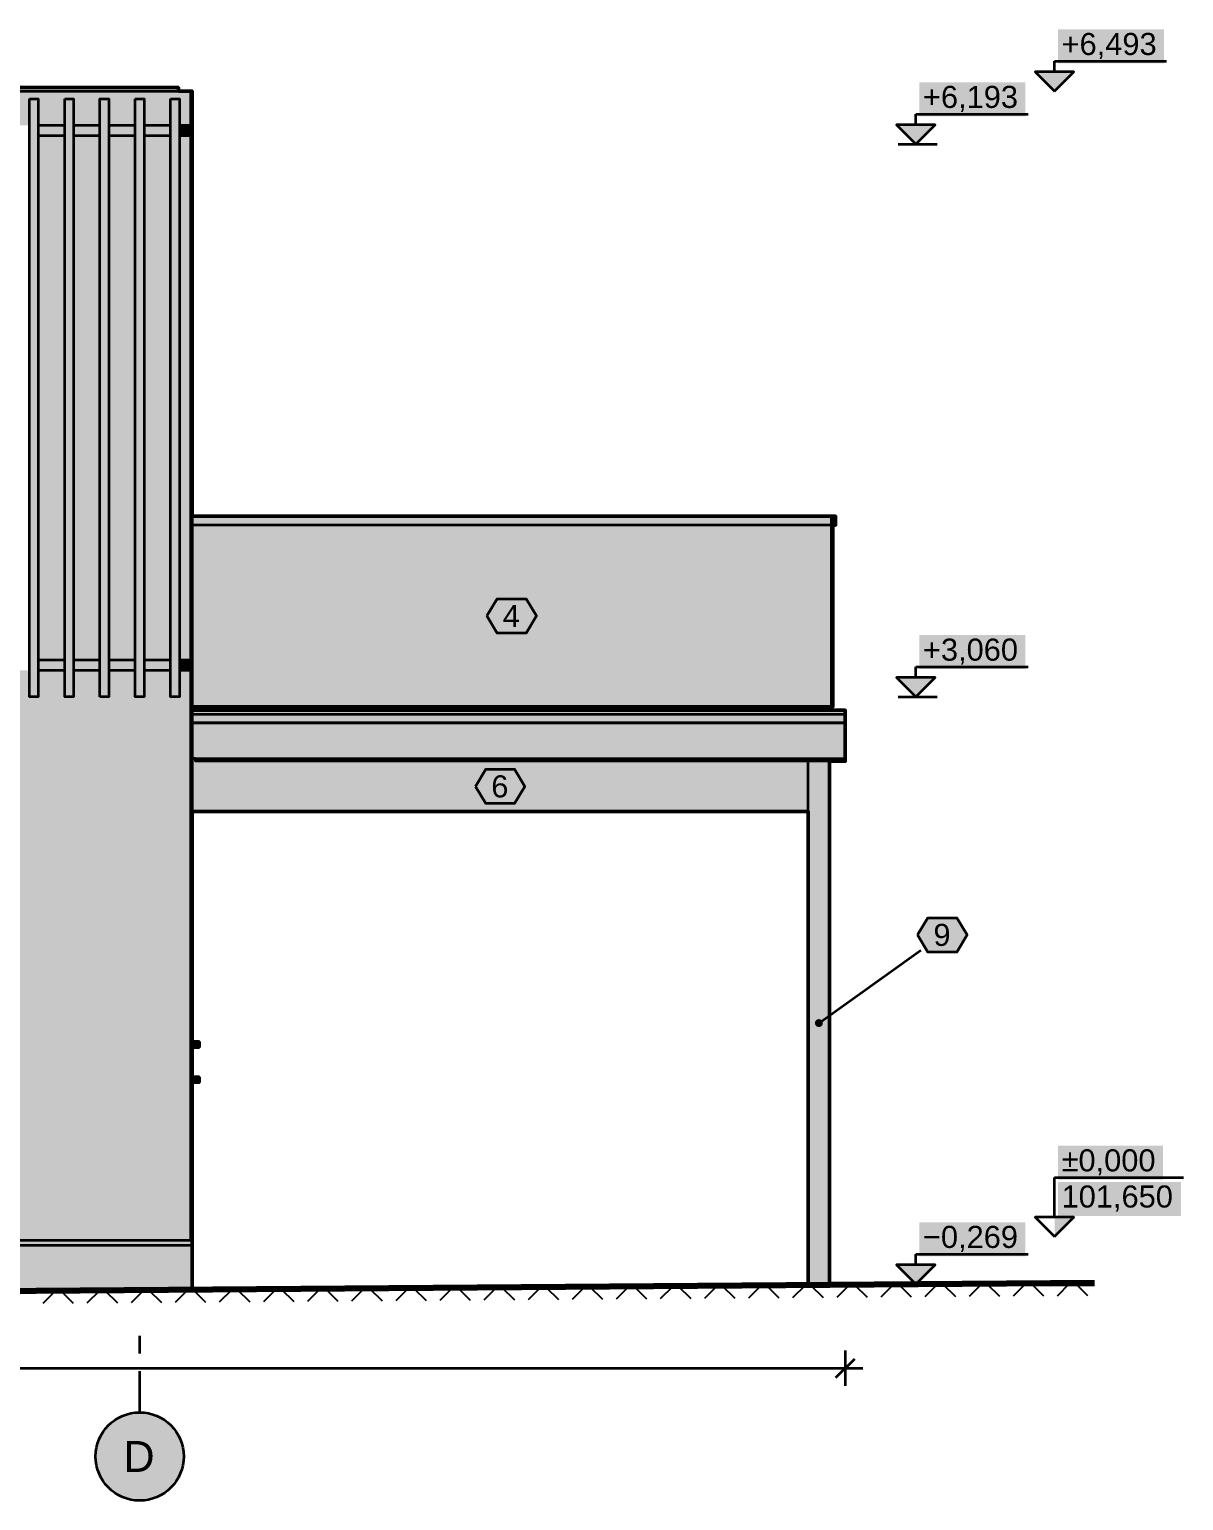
# Model space of a CAD drawing. Header units: metres. Extents: x -8.8 to 9.1, y -1.5 to 7.1.
# Drawn here: x 2.52 to 9.07, y -1.5 to 6.84 of the extents above; entities that cross this region are included whole.
import ezdxf

# ---------------------------------------------------------------- set-up
doc = ezdxf.new("R2010")
doc.units = ezdxf.units.M
doc.linetypes.add('PUNKTOWA', pattern=[10.5, 8.4, -1.05, 0, -1.05])
for name, color, linetype, lineweight in [('A-ELEWACJE', 7, 'Continuous', 35), ('A-KRESKOWANIE', 8, 'Continuous', 18), ('A-MASKA', 7, 'Continuous', 18), ('A-OPISY', 2, 'Continuous', 25), ('A-OSIE', 1, 'PUNKTOWA', 25), ('A-RZEDNE', 1, 'Continuous', 25), ('A-TEREN', 32, 'Continuous', 50), ('A-WYMIARY', 1, 'Continuous', 25)]:
    doc.layers.add(name, color=color, linetype=linetype, lineweight=lineweight)
doc.styles.add('PL_ARIAL', font='arial.ttf')

msp = doc.modelspace()

# ---------------------------------------------------------------- hatches: boundary and pattern name
at = {"layer": 'A-ELEWACJE', "true_color": 0x75787b}
for points in [[(3.2385, 6.4935), (1.9485, 6.4935), (-1.6515, 6.4935), (-3.4515, 6.4935), (-5.8515, 6.4935), (-6.9415, 6.4935), (-7.0715, 6.4935), (-7.0715, 6.5135), (3.3685, 6.5135), (3.3685, 6.4935)], [(3.4455, 1.075), (3.4455, 1.104), (3.4855, 1.104), (3.4855, 1.075)], [(3.4455, 0.875), (3.4455, 0.904), (3.4855, 0.904), (3.4855, 0.875)]]:
    msp.add_hatch(color=7, dxfattribs=at).paths.add_polyline_path(points)
at = {"layer": 'A-ELEWACJE', "true_color": 0xf5f4f1}
for points in [[(-5.8515, 6.4935), (-3.4515, 6.4935), (-1.6515, 6.4935), (1.9485, 6.4935), (3.4385, 6.4935), (3.4385, 6.3), (3.3735, 6.3), (3.3735, 6.45), (3.3235, 6.45), (3.3235, 6.3), (3.1735, 6.3), (3.1735, 6.45), (3.1235, 6.45), (3.1235, 6.3), (2.9735, 6.3), (2.9735, 6.45), (2.9235, 6.45), (2.9235, 6.3), (2.7735, 6.3), (2.7735, 6.45), (2.7235, 6.45), (2.7235, 6.3), (2.5735, 6.3), (2.5735, 6.45), (2.5235, 6.45), (2.5235, 6.3), (2.3735, 6.3), (2.3735, 6.45), (2.3235, 6.45), (2.3235, 6.3), (2.1735, 6.3), (2.1735, 6.45), (2.1235, 6.45), (2.1235, 6.3), (1.9735, 6.3), (1.9735, 6.45), (1.9235, 6.45), (1.9235, 6.3), (1.7735, 6.3), (1.7735, 6.45), (1.7235, 6.45), (1.7235, 6.3), (1.5735, 6.3), (1.5735, 6.45), (1.5235, 6.45), (1.5235, 6.3), (1.3735, 6.3), (1.3735, 6.45), (1.3235, 6.45), (1.3235, 6.3), (1.1735, 6.3), (1.1735, 6.45), (1.1235, 6.45), (1.1235, 6.3), (0.9735, 6.3), (0.9735, 6.45), (0.9235, 6.45), (0.9235, 6.3), (0.7735, 6.3), (0.7735, 6.45), (0.7235, 6.45), (0.7235, 6.3), (0.5735, 6.3), (0.5735, 6.45), (0.5235, 6.45), (0.5235, 6.3), (0.3735, 6.3), (0.3735, 6.45), (0.3235, 6.45), (0.3235, 6.3), (0.1735, 6.3), (0.1735, 6.45), (0.1235, 6.45), (0.1235, 6.3), (-0.0265, 6.3), (-0.0265, 6.45), (-0.0765, 6.45), (-0.0765, 6.3), (-0.2265, 6.3), (-0.2265, 6.45), (-0.2765, 6.45), (-0.2765, 6.3), (-0.4265, 6.3), (-0.4265, 6.45), (-0.4765, 6.45), (-0.4765, 6.3), (-0.6265, 6.3), (-0.6265, 6.45), (-0.6765, 6.45), (-0.6765, 6.3), (-0.8265, 6.3), (-0.8265, 6.45), (-0.8765, 6.45), (-0.8765, 6.3), (-1.0265, 6.3), (-1.0265, 6.45), (-1.0765, 6.45), (-1.0765, 6.3), (-1.2265, 6.3), (-1.2265, 6.45), (-1.2765, 6.45), (-1.2765, 6.3), (-1.4265, 6.3), (-1.4265, 6.45), (-1.4765, 6.45), (-1.4765, 6.3), (-1.6265, 6.3), (-1.6265, 6.45), (-1.6765, 6.45), (-1.6765, 6.3), (-1.8265, 6.3), (-1.8265, 6.45), (-1.8765, 6.45), (-1.8765, 6.3), (-2.0265, 6.3), (-2.0265, 6.45), (-2.0765, 6.45), (-2.0765, 6.3), (-2.2265, 6.3), (-2.2265, 6.45), (-2.2765, 6.45), (-2.2765, 6.3), (-2.4265, 6.3), (-2.4265, 6.45), (-2.4765, 6.45), (-2.4765, 6.3), (-2.6265, 6.3), (-2.6265, 6.45), (-2.6765, 6.45), (-2.6765, 6.3), (-2.8265, 6.3), (-2.8265, 6.45), (-2.8765, 6.45), (-2.8765, 6.3), (-3.0265, 6.3), (-3.0265, 6.45), (-3.0765, 6.45), (-3.0765, 6.3), (-3.2265, 6.3), (-3.2265, 6.45), (-3.2765, 6.45), (-3.2765, 6.3), (-3.4265, 6.3), (-3.4265, 6.45), (-3.4765, 6.45), (-3.4765, 6.3), (-3.6265, 6.3), (-3.6265, 6.45), (-3.6765, 6.45), (-3.6765, 6.3), (-3.8265, 6.3), (-3.8265, 6.45), (-3.8765, 6.45), (-3.8765, 6.3), (-4.0265, 6.3), (-4.0265, 6.45), (-4.0765, 6.45), (-4.0765, 6.3), (-4.2265, 6.3), (-4.2265, 6.45), (-4.2765, 6.45), (-4.2765, 6.3), (-4.4265, 6.3), (-4.4265, 6.45), (-4.4765, 6.45), (-4.4765, 6.3), (-4.6265, 6.3), (-4.6265, 6.45), (-4.6765, 6.45), (-4.6765, 6.3), (-4.8265, 6.3), (-4.8265, 6.45), (-4.8765, 6.45), (-4.8765, 6.3), (-5.0265, 6.3), (-5.0265, 6.45), (-5.0765, 6.45), (-5.0765, 6.3), (-5.2265, 6.3), (-5.2265, 6.45), (-5.2765, 6.45), (-5.2765, 6.3), (-5.4265, 6.3), (-5.4265, 6.45), (-5.4765, 6.45), (-5.4765, 6.3), (-5.6265, 6.3), (-5.6265, 6.45), (-5.6765, 6.45), (-5.6765, 6.3), (-5.8265, 6.3), (-5.8265, 6.45), (-5.8765, 6.45), (-5.8765, 6.3), (-6.0265, 6.3), (-6.0265, 6.45), (-6.0765, 6.45), (-6.0765, 6.3), (-6.2265, 6.3), (-6.2265, 6.45), (-6.2765, 6.45), (-6.2765, 6.3), (-6.4265, 6.3), (-6.4265, 6.45), (-6.4765, 6.45), (-6.4765, 6.3), (-6.6265, 6.3), (-6.6265, 6.45), (-6.6765, 6.45), (-6.6765, 6.3), (-6.8265, 6.3), (-6.8265, 6.45), (-6.8765, 6.45), (-6.8765, 6.3), (-7.0265, 6.3), (-7.0265, 6.45), (-7.0765, 6.45), (-7.0765, 6.3), (-7.1485, 6.3), (-7.1485, 6.4935)], [(3.4385, 6.4935), (3.4455, 6.4935), (3.4455, 6.3), (3.4385, 6.3)], [(2.5735, 3.27), (2.5735, 6.24), (2.7235, 6.24), (2.7235, 3.27)], [(2.7735, 3.27), (2.7735, 6.24), (2.9235, 6.24), (2.9235, 3.27)], [(2.9735, 3.27), (2.9735, 6.24), (3.1235, 6.24), (3.1235, 3.27)], [(3.1735, 3.27), (3.1735, 6.24), (3.3235, 6.24), (3.3235, 3.27)], [(3.3735, 3.27), (3.3735, 6.24), (3.4385, 6.24), (3.4385, 3.27)], [(3.4385, 6.24), (3.4455, 6.24), (3.4455, 3.27), (3.4385, 3.27)], [(3.4385, 2.91), (3.4385, 3.21), (3.4455, 3.21), (3.4455, 2.91), (3.4455, -0.02), (3.4385, -0.02)], [(7.1485, 2.695), (3.4655, 2.695), (3.4655, 2.71), (7.1485, 2.71)]]:
    msp.add_hatch(color=7, dxfattribs=at).paths.add_polyline_path(points)
at = {"layer": 'A-ELEWACJE', "true_color": 0xa37650}
for points in [[(2.5235, 6.45), (2.5735, 6.45), (2.5735, 3.06), (2.5235, 3.06)], [(2.7235, 6.45), (2.7735, 6.45), (2.7735, 3.06), (2.7235, 3.06)], [(2.9235, 3.06), (2.9235, 6.45), (2.9735, 6.45), (2.9735, 3.06)], [(3.1235, 6.45), (3.1735, 6.45), (3.1735, 3.06), (3.1235, 3.06)], [(3.3235, 6.45), (3.3735, 6.45), (3.3735, 3.06), (3.3235, 3.06)]]:
    msp.add_hatch(color=7, dxfattribs=at).paths.add_polyline_path(points)
at = {"layer": 'A-ELEWACJE', "true_color": 0x6b6e70}
for points in [[(2.7235, 6.3), (2.7235, 6.24), (2.5735, 6.24), (2.5735, 6.3)], [(2.9235, 6.3), (2.9235, 6.24), (2.7735, 6.24), (2.7735, 6.3)], [(3.1235, 6.3), (3.1235, 6.24), (2.9735, 6.24), (2.9735, 6.3)], [(3.3235, 6.3), (3.3235, 6.24), (3.1735, 6.24), (3.1735, 6.3)], [(3.4455, 6.3), (3.4455, 6.24), (3.3735, 6.24), (3.3735, 6.3)], [(2.7235, 3.27), (2.7235, 3.21), (2.5735, 3.21), (2.5735, 3.27)], [(2.9235, 3.27), (2.9235, 3.21), (2.7735, 3.21), (2.7735, 3.27)], [(3.1235, 3.27), (3.1235, 3.21), (2.9735, 3.21), (2.9735, 3.27)], [(3.3235, 3.27), (3.3235, 3.21), (3.1735, 3.21), (3.1735, 3.27)], [(3.4455, 3.27), (3.4455, 3.21), (3.3735, 3.21), (3.3735, 3.27)]]:
    msp.add_hatch(color=7, dxfattribs=at).paths.add_polyline_path(points)
at = {"layer": 'A-ELEWACJE', "true_color": 0xbec2c5}
for points in [[(3.4455, 4.034), (3.4455, 4.084), (7.0685, 4.084), (7.0685, 4.034)], [(7.0685, 4.034), (7.0685, 4.084), (7.0935, 4.084), (7.0935, 4.034)]]:
    msp.add_hatch(color=7, dxfattribs=at).paths.add_polyline_path(points)
at = {"layer": 'A-ELEWACJE', "true_color": 0xcddfe4}
for points in [[(3.4455, 3.004), (3.4455, 3.21), (3.4455, 3.27), (3.4455, 4.034), (7.0685, 4.034), (7.0685, 3.004)], [(7.0685, 3.004), (7.0685, 4.034), (7.0785, 4.034), (7.0785, 3.004)]]:
    msp.add_hatch(color=7, dxfattribs=at).paths.add_polyline_path(points)
at = {"layer": 'A-ELEWACJE', "true_color": 0xf5f4f1}
h = msp.add_hatch(color=7, dxfattribs=at)
h.paths.add_polyline_path([(-7.1485, 2.91), (-7.1485, 3.21), (-7.0765, 3.21), (-7.0765, 3.06), (-7.0265, 3.06), (-7.0265, 3.21), (-6.8765, 3.21), (-6.8765, 3.06), (-6.8265, 3.06), (-6.8265, 3.21), (-6.6765, 3.21), (-6.6765, 3.06), (-6.6265, 3.06), (-6.6265, 3.21), (-6.4765, 3.21), (-6.4765, 3.06), (-6.4265, 3.06), (-6.4265, 3.21), (-6.2765, 3.21), (-6.2765, 3.06), (-6.2265, 3.06), (-6.2265, 3.21), (-6.0765, 3.21), (-6.0765, 3.06), (-6.0265, 3.06), (-6.0265, 3.21), (-5.8765, 3.21), (-5.8765, 3.06), (-5.8265, 3.06), (-5.8265, 3.21), (-5.6765, 3.21), (-5.6765, 3.06), (-5.6265, 3.06), (-5.6265, 3.21), (-5.4765, 3.21), (-5.4765, 3.06), (-5.4265, 3.06), (-5.4265, 3.21), (-5.2765, 3.21), (-5.2765, 3.06), (-5.2265, 3.06), (-5.2265, 3.21), (-5.0765, 3.21), (-5.0765, 3.06), (-5.0265, 3.06), (-5.0265, 3.21), (-4.8765, 3.21), (-4.8765, 3.06), (-4.8265, 3.06), (-4.8265, 3.21), (-4.6765, 3.21), (-4.6765, 3.06), (-4.6265, 3.06), (-4.6265, 3.21), (-4.4765, 3.21), (-4.4765, 3.06), (-4.4265, 3.06), (-4.4265, 3.21), (-4.2765, 3.21), (-4.2765, 3.06), (-4.2265, 3.06), (-4.2265, 3.21), (-4.0765, 3.21), (-4.0765, 3.06), (-4.0265, 3.06), (-4.0265, 3.21), (-3.8765, 3.21), (-3.8765, 3.06), (-3.8265, 3.06), (-3.8265, 3.21), (-3.6765, 3.21), (-3.6765, 3.06), (-3.6265, 3.06), (-3.6265, 3.21), (-3.4765, 3.21), (-3.4765, 3.06), (-3.4265, 3.06), (-3.4265, 3.21), (-3.2765, 3.21), (-3.2765, 3.06), (-3.2265, 3.06), (-3.2265, 3.21), (-3.0765, 3.21), (-3.0765, 3.06), (-3.0265, 3.06), (-3.0265, 3.21), (-2.8765, 3.21), (-2.8765, 3.06), (-2.8265, 3.06), (-2.8265, 3.21), (-2.6765, 3.21), (-2.6765, 3.06), (-2.6265, 3.06), (-2.6265, 3.21), (-2.4765, 3.21), (-2.4765, 3.06), (-2.4265, 3.06), (-2.4265, 3.21), (-2.2765, 3.21), (-2.2765, 3.06), (-2.2265, 3.06), (-2.2265, 3.21), (-2.0765, 3.21), (-2.0765, 3.06), (-2.0265, 3.06), (-2.0265, 3.21), (-1.8765, 3.21), (-1.8765, 3.06), (-1.8265, 3.06), (-1.8265, 3.21), (-1.6765, 3.21), (-1.6765, 3.06), (-1.6395, 3.06), (-1.6265, 3.06), (-1.4765, 3.06), (-1.4265, 3.06), (-1.2765, 3.06), (-1.2265, 3.06), (-1.0765, 3.06), (-1.0265, 3.06), (-0.8765, 3.06), (-0.8265, 3.06), (-0.6765, 3.06), (-0.6265, 3.06), (-0.4765, 3.06), (-0.4265, 3.06), (-0.2765, 3.06), (-0.2265, 3.06), (-0.0765, 3.06), (-0.0265, 3.06), (0.1235, 3.06), (0.1735, 3.06), (0.3235, 3.06), (0.3735, 3.06), (0.5235, 3.06), (0.5735, 3.06), (0.7235, 3.06), (0.7735, 3.06), (0.9235, 3.06), (0.9735, 3.06), (1.1235, 3.06), (1.1735, 3.06), (1.3235, 3.06), (1.3735, 3.06), (1.5235, 3.06), (1.5735, 3.06), (1.7235, 3.06), (1.7735, 3.06), (1.9235, 3.06), (1.9365, 3.06), (1.9735, 3.06), (1.9735, 3.21), (2.1235, 3.21), (2.1235, 3.06), (2.1735, 3.06), (2.1735, 3.21), (2.3235, 3.21), (2.3235, 3.06), (2.3735, 3.06), (2.3735, 3.21), (2.5235, 3.21), (2.5235, 3.06), (2.5735, 3.06), (2.5735, 3.21), (2.7235, 3.21), (2.7235, 3.06), (2.7735, 3.06), (2.7735, 3.21), (2.9235, 3.21), (2.9235, 3.06), (2.9735, 3.06), (2.9735, 3.21), (3.1235, 3.21), (3.1235, 3.06), (3.1735, 3.06), (3.1735, 3.21), (3.3235, 3.21), (3.3235, 3.06), (3.3735, 3.06), (3.3735, 3.21), (3.4385, 3.21), (3.4385, 2.91), (3.4385, -0.02), (-2.5515, -0.02), (-2.5515, -0.05), (-2.5515, -0.3493), (-2.6885, -0.3505), (-2.9385, -0.3527), (-3.1885, -0.3549), (-3.4385, -0.3571), (-3.6885, -0.3593), (-3.9385, -0.3615), (-4.1885, -0.3636), (-4.4385, -0.3658), (-4.6885, -0.368), (-4.9385, -0.3702), (-5.1885, -0.3724), (-5.4385, -0.3745), (-5.6885, -0.3767), (-5.9385, -0.3789), (-6.1885, -0.3811), (-6.4385, -0.3833), (-6.6885, -0.3855), (-6.9385, -0.3876), (-7.1485, -0.3895)])
h.paths.add_polyline_path([(-5.6395, 0.904), (-5.6665, 0.904), (-5.6665, 0.875), (-3.8365, 0.875), (-3.8365, 0.904), (-3.8635, 0.904), (-3.8635, 2.388), (-5.6395, 2.388)], flags=0)
h.paths.add_polyline_path([(-1.8395, 2.588), (-1.8395, 0), (2.1365, 0), (2.1365, 2.588)], flags=0)
at = {"layer": 'A-ELEWACJE', "true_color": 0x786757}
msp.add_hatch(color=7, dxfattribs=at).paths.add_polyline_path([(3.4455, 2.959), (3.4455, 2.984), (7.1485, 2.984), (7.1485, 2.959)])
at = {"layer": 'A-ELEWACJE', "true_color": 0x938472}
msp.add_hatch(color=7, dxfattribs=at).paths.add_polyline_path([(3.4455, 2.914), (3.4455, 2.959), (7.1485, 2.959), (7.1485, 2.914)])
at = {"layer": 'A-ELEWACJE', "true_color": 0x757575}
msp.add_hatch(color=7, dxfattribs=at).paths.add_polyline_path([(3.4455, 2.91), (3.4455, 2.914), (7.1485, 2.914), (7.1485, 2.91)])
at = {"layer": 'A-ELEWACJE', "true_color": 0xbebbb4}
for points in [[(3.4655, 2.71), (3.4455, 2.71), (3.4455, 2.91), (7.1485, 2.91), (7.1485, 2.71)], [(3.4455, 2.41), (3.4455, 2.71), (3.4655, 2.71), (3.4655, 2.695), (6.9385, 2.695), (6.9385, 2.41)]]:
    msp.add_hatch(color=7, dxfattribs=at).paths.add_polyline_path(points)
at = {"layer": 'A-ELEWACJE', "true_color": 0x73777a}
msp.add_hatch(color=7, dxfattribs=at).paths.add_polyline_path([(6.9385, 2.695), (7.0585, 2.695), (7.0585, -0.2735), (6.9385, -0.2744)])
at = {"layer": 'A-ELEWACJE', "true_color": 0x786555}
msp.add_hatch(color=7, dxfattribs=at).paths.add_polyline_path([(3.4455, -0.05), (-2.5515, -0.05), (-2.5515, -0.02), (3.4455, -0.02)])
at = {"layer": 'A-ELEWACJE', "true_color": 0x969087}
msp.add_hatch(color=7, dxfattribs=at).paths.add_polyline_path([(-2.5515, -0.05), (3.4455, -0.05), (3.4455, -0.3008), (3.3115, -0.3018), (3.0615, -0.3037), (2.8115, -0.3056), (2.5615, -0.3075), (2.3115, -0.3093), (2.0615, -0.3112), (1.8115, -0.3131), (1.5615, -0.315), (1.3115, -0.3169), (1.0615, -0.3188), (0.8115, -0.3206), (0.5615, -0.3225), (0.3115, -0.3242), (0.0615, -0.3262), (-0.1885, -0.3286), (-0.4385, -0.3309), (-0.6885, -0.3331), (-0.9385, -0.3353), (-1.1885, -0.3375), (-1.4385, -0.3396), (-1.6885, -0.3418), (-1.9385, -0.344), (-2.1885, -0.3462), (-2.4385, -0.3484), (-2.5515, -0.3493)])
at = {"layer": 'A-MASKA', "true_color": 0xffffff}
for points in [[(8.3543, 6.651), (8.955, 6.651), (8.955, 6.8435), (8.3543, 6.8435)], [(7.5685, 6.351), (8.1693, 6.351), (8.1693, 6.5435), (7.5685, 6.5435)], [(7.5685, 3.2175), (8.1693, 3.2175), (8.1693, 3.41), (7.5685, 3.41)], [(8.3543, 0.3225), (8.9486, 0.3225), (8.9486, 0.515), (8.3543, 0.515)], [(8.3543, 0.1175), (9.051, 0.1175), (9.051, 0.31), (8.3543, 0.31)], [(7.5685, -0.1115), (8.1693, -0.1115), (8.1693, 0.081), (7.5685, 0.081)]]:
    msp.add_hatch(color=7, dxfattribs=at).paths.add_polyline_path(points)
at = {"layer": 'A-OPISY', "true_color": 0xffffff}
for points in [[(5.1165, 3.519), (5.175, 3.6165), (5.339, 3.6165), (5.3975, 3.519), (5.339, 3.4215), (5.175, 3.4215)], [(5.0515, 2.5525), (5.11, 2.65), (5.274, 2.65), (5.3325, 2.5525), (5.274, 2.455), (5.11, 2.455)], [(7.558, 1.7107), (7.6165, 1.8082), (7.7805, 1.8082), (7.839, 1.7107), (7.7805, 1.6132), (7.6165, 1.6132)]]:
    msp.add_hatch(color=7, dxfattribs=at).paths.add_polyline_path(points)
at = {"layer": 'A-OPISY', "true_color": 0x000000}
msp.add_hatch(color=7, dxfattribs=at).paths.add_polyline_path([(7.021, 1.2107), (7.0202, 1.2166), (7.018, 1.222), (7.0144, 1.2266), (7.0098, 1.2302), (7.0043, 1.2325), (6.9985, 1.2332), (6.9927, 1.2325), (6.9872, 1.2302), (6.9826, 1.2266), (6.979, 1.222), (6.9768, 1.2166), (6.976, 1.2107), (6.9768, 1.2049), (6.979, 1.1995), (6.9826, 1.1948), (6.9872, 1.1912), (6.9927, 1.189), (6.9985, 1.1882), (7.0043, 1.189), (7.0098, 1.1912), (7.0144, 1.1948), (7.018, 1.1995), (7.0202, 1.2049)])
at = {"layer": 'A-OSIE', "true_color": 0xffffff}
msp.add_hatch(color=7, dxfattribs=at).paths.add_polyline_path([(3.3985, -1.2462), (3.3964, -1.2136), (3.39, -1.1815), (3.3795, -1.1505), (3.365, -1.1212), (3.3468, -1.094), (3.3253, -1.0694), (3.3007, -1.0479), (3.2735, -1.0297), (3.2442, -1.0152), (3.2132, -1.0047), (3.1811, -0.9983), (3.1485, -0.9962), (3.1159, -0.9983), (3.0838, -1.0047), (3.0528, -1.0152), (3.0235, -1.0297), (2.9963, -1.0479), (2.9717, -1.0694), (2.9502, -1.094), (2.932, -1.1212), (2.9175, -1.1505), (2.907, -1.1815), (2.9006, -1.2136), (2.8985, -1.2462), (2.9006, -1.2788), (2.907, -1.3109), (2.9175, -1.3419), (2.932, -1.3712), (2.9502, -1.3984), (2.9717, -1.423), (2.9963, -1.4445), (3.0235, -1.4627), (3.0528, -1.4772), (3.0838, -1.4877), (3.1159, -1.4941), (3.1485, -1.4962), (3.1811, -1.4941), (3.2132, -1.4877), (3.2442, -1.4772), (3.2735, -1.4627), (3.3007, -1.4445), (3.3253, -1.423), (3.3468, -1.3984), (3.365, -1.3712), (3.3795, -1.3419), (3.39, -1.3109), (3.3964, -1.2788)])
at = {"layer": 'A-RZEDNE', "true_color": 0x000000}
for points in [[(8.3343, 6.4935), (8.4443, 6.6035), (8.2243, 6.6035)], [(7.5485, 6.1935), (7.6585, 6.3035), (7.4385, 6.3035)], [(7.5485, 3.06), (7.6585, 3.17), (7.4385, 3.17)], [(8.3343, 0), (8.4443, 0.11), (8.3343, 0.11)], [(7.5485, -0.269), (7.6585, -0.159), (7.4385, -0.159)]]:
    msp.add_hatch(color=7, dxfattribs=at).paths.add_polyline_path(points)

# ---------------------------------------------------------------- linework, layer by layer
at = {"layer": 'A-ELEWACJE', "lineweight": 35, "ltscale": 0.05}
for points in [[(-7.0715, 6.4939), (-7.0715, 6.5135), (3.3685, 6.5135), (3.3685, 6.4939)], [(-7.1485, 6.3004), (-7.1485, 6.4935), (-5.8515, 6.4935), (-3.4515, 6.4935), (-1.6515, 6.4935), (1.9485, 6.4935), (3.4381, 6.4935)], [(2.5235, 6.45), (2.5735, 6.45), (2.5735, 3.06), (2.5235, 3.06), (2.5235, 6.45)], [(2.7235, 6.45), (2.7735, 6.45), (2.7735, 3.06), (2.7235, 3.06), (2.7235, 6.45)], [(2.9235, 3.06), (2.9235, 6.45), (2.9735, 6.45), (2.9735, 3.06), (2.9235, 3.06)], [(3.1235, 6.45), (3.1735, 6.45), (3.1735, 3.06), (3.1235, 3.06), (3.1235, 6.45)], [(3.3235, 6.45), (3.3735, 6.45), (3.3735, 3.06), (3.3235, 3.06), (3.3235, 6.45)], [(3.4385, 6.3004), (3.4385, 6.4935), (3.4455, 6.4935), (3.4455, 6.3004)], [(2.5739, 6.3), (2.7231, 6.3)], [(2.7739, 6.3), (2.9231, 6.3)], [(2.9739, 6.3), (3.1231, 6.3)], [(3.1739, 6.3), (3.3231, 6.3)], [(3.3739, 6.3), (3.4455, 6.3), (3.4455, 6.24), (3.3739, 6.24)], [(2.7231, 6.24), (2.5739, 6.24)], [(2.9231, 6.24), (2.7739, 6.24)], [(3.1231, 6.24), (2.9739, 6.24)], [(3.3231, 6.24), (3.1739, 6.24)], [(3.4385, 3.2704), (3.4385, 6.2396)], [(3.4455, 6.2396), (3.4455, 3.2704)], [(3.4459, 4.084), (7.0685, 4.084), (7.0685, 4.034), (3.4459, 4.034)], [(7.0685, 4.0336), (7.0685, 3.004), (3.4459, 3.004)], [(7.0689, 4.084), (7.0935, 4.084), (7.0935, 4.034), (7.0689, 4.034)], [(7.0785, 4.0336), (7.0785, 3.004)], [(2.5739, 3.27), (2.7231, 3.27)], [(2.7739, 3.27), (2.9231, 3.27)], [(2.9739, 3.27), (3.1231, 3.27)], [(3.1739, 3.27), (3.3231, 3.27)], [(3.3739, 3.27), (3.4455, 3.27), (3.4455, 3.21), (3.3739, 3.21)], [(2.7231, 3.21), (2.5739, 3.21)], [(2.9231, 3.21), (2.7739, 3.21)], [(3.1231, 3.21), (2.9739, 3.21)], [(3.3231, 3.21), (3.1739, 3.21)], [(3.4385, -0.0196), (3.4385, 2.91), (3.4385, 3.2096)], [(3.4455, 3.2096), (3.4455, 2.91), (3.4455, -0.0196)], [(3.4459, 2.984), (7.1485, 2.984), (7.1485, 2.959), (3.4459, 2.959)], [(7.1485, 2.9586), (7.1485, 2.9144)], [(3.4459, 2.914), (7.1485, 2.914), (7.1485, 2.91), (3.4459, 2.91)], [(7.1485, 2.9096), (7.1485, 2.7104)], [(3.4651, 2.71), (3.4459, 2.71)], [(7.1485, 2.695), (3.4655, 2.695), (3.4655, 2.71), (7.1485, 2.71), (7.1485, 2.695)], [(6.9385, -0.274), (6.9385, 2.6946)], [(7.0585, 2.6946), (7.0585, -0.2731)], [(6.9381, 2.41), (3.4459, 2.41)], [(3.4459, 1.104), (3.4855, 1.104), (3.4855, 1.075), (3.4459, 1.075)], [(3.4459, 0.904), (3.4855, 0.904), (3.4855, 0.875), (3.4459, 0.875)], [(3.4455, -0.05), (-2.5515, -0.05), (-2.5515, -0.02), (3.4455, -0.02), (3.4455, -0.05)], [(3.4455, -0.0504), (3.4455, -0.3004)]]:
    msp.add_lwpolyline(points, dxfattribs=at)
at = {"layer": 'A-ELEWACJE', "lineweight": 50, "ltscale": 0.05}
for points in [[(-6.6615, 6.5135), (2.9585, 6.5135), (3.3685, 6.5135), (3.3685, 6.4935), (3.4385, 6.4935), (3.4455, 6.4935), (3.4455, 6.3), (3.4455, 6.24), (3.4455, 5.36), (3.4455, 5.348), (3.4455, 4.084), (7.0435, 4.084), (7.0685, 4.084), (7.0935, 4.084), (7.0935, 4.034), (7.0785, 4.034), (7.0785, 3.004), (7.0685, 3.004), (7.0585, 3.004), (3.4455, 3.004), (3.4455, 2.984), (7.1485, 2.984), (7.1485, 2.959), (7.1485, 2.914), (7.1485, 2.91), (7.1485, 2.71), (7.1485, 2.695), (7.0585, 2.695), (7.0585, 2.41), (7.0585, -0.2725)], [(6.9385, -0.2734), (6.9385, 2.41), (3.4455, 2.41), (3.4455, 2.4), (3.4455, 2.388), (3.4455, 2.1), (3.4455, 2.088), (3.4455, 1.104), (3.4855, 1.104), (3.4855, 1.075), (3.4455, 1.075), (3.4455, 0.904), (3.4855, 0.904), (3.4855, 0.875), (3.4455, 0.875), (3.4455, -0.02), (3.4455, -0.05), (3.4455, -0.2998)]]:
    msp.add_lwpolyline(points, dxfattribs=at)
at = {"layer": 'A-KRESKOWANIE', "lineweight": 25, "ltscale": 0.05}
for points in [[(2.6017, -0.3779), (2.6719, -0.3066)], [(2.7011, -0.3064), (2.7724, -0.3766)], [(2.8517, -0.376), (2.9219, -0.3047)], [(2.9511, -0.3045), (3.0224, -0.3747)], [(3.1017, -0.3741), (3.1719, -0.3028)], [(3.2011, -0.3026), (3.2724, -0.3728)], [(3.3517, -0.3722), (3.4219, -0.301)], [(3.4511, -0.3007), (3.5224, -0.3709)], [(3.6017, -0.3703), (3.6719, -0.2991)], [(3.7011, -0.2989), (3.7724, -0.369)], [(3.8517, -0.3684), (3.9219, -0.2972)], [(3.9511, -0.297), (4.0224, -0.3671)], [(4.1017, -0.3665), (4.1719, -0.2953)], [(4.2011, -0.2951), (4.2724, -0.3653)], [(4.3517, -0.3647), (4.4219, -0.2934)], [(4.4511, -0.2932), (4.5224, -0.3634)], [(4.6017, -0.3628), (4.6719, -0.2915)], [(4.7011, -0.2913), (4.7724, -0.3615)], [(4.8517, -0.3609), (4.9219, -0.2896)], [(4.9511, -0.2894), (5.0224, -0.3596)], [(5.1017, -0.359), (5.1719, -0.2878)], [(5.2011, -0.2875), (5.2724, -0.3577)], [(5.3517, -0.3571), (5.4219, -0.2859)], [(5.4511, -0.2857), (5.5224, -0.3558)], [(5.6017, -0.3552), (5.6719, -0.284)], [(5.7011, -0.2838), (5.7724, -0.3539)], [(5.8517, -0.3533), (5.9219, -0.2821)], [(5.9511, -0.2819), (6.0224, -0.3521)], [(6.1017, -0.3515), (6.1719, -0.2802)], [(6.2011, -0.28), (6.2724, -0.3502)], [(6.3517, -0.3496), (6.4219, -0.2783)], [(6.4511, -0.2781), (6.5224, -0.3483)], [(6.6017, -0.3477), (6.6719, -0.2764)], [(6.7011, -0.2762), (6.7724, -0.3464)], [(6.8517, -0.3458), (6.9219, -0.2746)], [(6.9511, -0.2743), (7.0224, -0.3445)], [(7.1017, -0.3439), (7.1719, -0.2727)], [(7.2011, -0.2725), (7.2724, -0.3426)], [(7.3517, -0.342), (7.4219, -0.2708)], [(7.4511, -0.2706), (7.5224, -0.3407)], [(7.6017, -0.3401), (7.6719, -0.2689)], [(7.7011, -0.2687), (7.7724, -0.3389)], [(7.8517, -0.3383), (7.9219, -0.267)], [(7.9511, -0.2668), (8.0224, -0.337)], [(8.1017, -0.3364), (8.1719, -0.2651)], [(8.2011, -0.2649), (8.2724, -0.3351)], [(8.3515, -0.3346), (8.4219, -0.2636)], [(8.4511, -0.2634), (8.5222, -0.3338)]]:
    msp.add_lwpolyline(points, dxfattribs=at)
at = {"layer": 'A-OPISY', "lineweight": 35, "ltscale": 0.05}
for points in [[(5.1165, 3.519), (5.175, 3.6165), (5.339, 3.6165), (5.3975, 3.519), (5.339, 3.4215), (5.175, 3.4215)], [(5.0515, 2.5525), (5.11, 2.65), (5.274, 2.65), (5.3325, 2.5525), (5.274, 2.455), (5.11, 2.455)], [(7.558, 1.7107), (7.6165, 1.8082), (7.7805, 1.8082), (7.839, 1.7107), (7.7805, 1.6132), (7.6165, 1.6132)]]:
    msp.add_lwpolyline(points, close=True, dxfattribs=at)
msp.add_lwpolyline([(6.9985, 1.2107), (7.5764, 1.6235)], dxfattribs=at)
at = {"layer": 'A-OSIE', "linetype": 'PUNKTOWA', "lineweight": 35, "ltscale": 0.027778, "flags": 128}
msp.add_lwpolyline([(3.1485, -0.9962), (3.1485, -0.4712)], dxfattribs=at)
at = {"layer": 'A-OSIE', "linetype": 'Continuous', "lineweight": 35, "ltscale": 0.05}
msp.add_circle((3.1485, -1.2462), 0.25, dxfattribs=at)
at = {"layer": 'A-RZEDNE', "lineweight": 35, "ltscale": 0.05}
for points in [[(8.3343, 6.4935), (8.4443, 6.6035), (8.2243, 6.6035)], [(7.5485, 6.1935), (7.6585, 6.3035), (7.4385, 6.3035)], [(7.5485, 3.06), (7.6585, 3.17), (7.4385, 3.17)], [(8.3343, 0), (8.4443, 0.11), (8.2243, 0.11)], [(7.5485, -0.269), (7.6585, -0.159), (7.4385, -0.159)]]:
    msp.add_lwpolyline(points, close=True, dxfattribs=at)
for points in [[(8.3343, 6.6035), (8.3343, 6.6635)], [(8.3343, 6.6635), (8.97, 6.6635)], [(7.5485, 6.3035), (7.5485, 6.3635)], [(7.5485, 6.3635), (8.1843, 6.3635)], [(7.4485, 6.1935), (7.6685, 6.1935)], [(7.5485, 3.17), (7.5485, 3.23)], [(7.5485, 3.23), (8.1843, 3.23)], [(7.4485, 3.06), (7.6685, 3.06)], [(8.3343, 0.11), (8.3343, 0.335)], [(8.3343, 0.335), (9.066, 0.335)], [(7.5485, -0.159), (7.5485, -0.099)], [(7.5485, -0.099), (8.1843, -0.099)], [(7.4485, -0.269), (7.6685, -0.269)]]:
    msp.add_lwpolyline(points, dxfattribs=at)
at = {"layer": 'A-TEREN', "lineweight": 140, "ltscale": 0.05}
msp.add_lwpolyline([(2.3115, -0.3093), (2.5615, -0.3075), (2.8115, -0.3056), (3.0615, -0.3037), (3.3115, -0.3018), (3.5615, -0.2999), (3.8115, -0.298), (4.0615, -0.2961), (4.3115, -0.2943), (4.5615, -0.2924), (4.8115, -0.2905), (5.0615, -0.2886), (5.3115, -0.2867), (5.5615, -0.2848), (5.8115, -0.2829), (6.0615, -0.281), (6.3115, -0.2792), (6.5615, -0.2773), (6.8115, -0.2754), (7.0615, -0.2735), (7.3115, -0.2716), (7.5615, -0.2697), (7.8115, -0.2678), (8.0615, -0.266), (8.3115, -0.2641), (8.5615, -0.2629)], dxfattribs=at)
at = {"layer": 'A-WYMIARY', "lineweight": 35, "ltscale": 0.05}
for points in [[(7.1485, -0.6462), (7.1485, -0.8462)], [(-7.2885, -0.7462), (7.2485, -0.7462)], [(7.0955, -0.7992), (7.2015, -0.6932)]]:
    msp.add_lwpolyline(points, dxfattribs=at)

# ---------------------------------------------------------------- texts
at = {"layer": 'A-OPISY', "style": 'PL_ARIAL'}
for s, p in [('4', (5.2065, 3.4565)), ('6', (5.1415, 2.49)), ('9', (7.648, 1.6482))]:
    msp.add_text(s, height=0.125, dxfattribs=at).set_placement(p)
at = {"layer": 'A-OSIE', "style": 'PL_ARIAL'}
msp.add_text('D', height=0.175, dxfattribs=at).set_placement((3.0566, -1.3337))
at = {"layer": 'A-RZEDNE', "style": 'PL_ARIAL'}
for s, p in [('+6,493', (8.3743, 6.6985)), ('+6,193', (7.5885, 6.3985)), ('+3,060', (7.5885, 3.265)), ('±0,000', (8.3743, 0.37)), ('101,650', (8.3743, 0.165)), ('−0,269', (7.5885, -0.064))]:
    msp.add_text(s, height=0.125, dxfattribs=at).set_placement(p)

doc.saveas('drawing.dxf')
